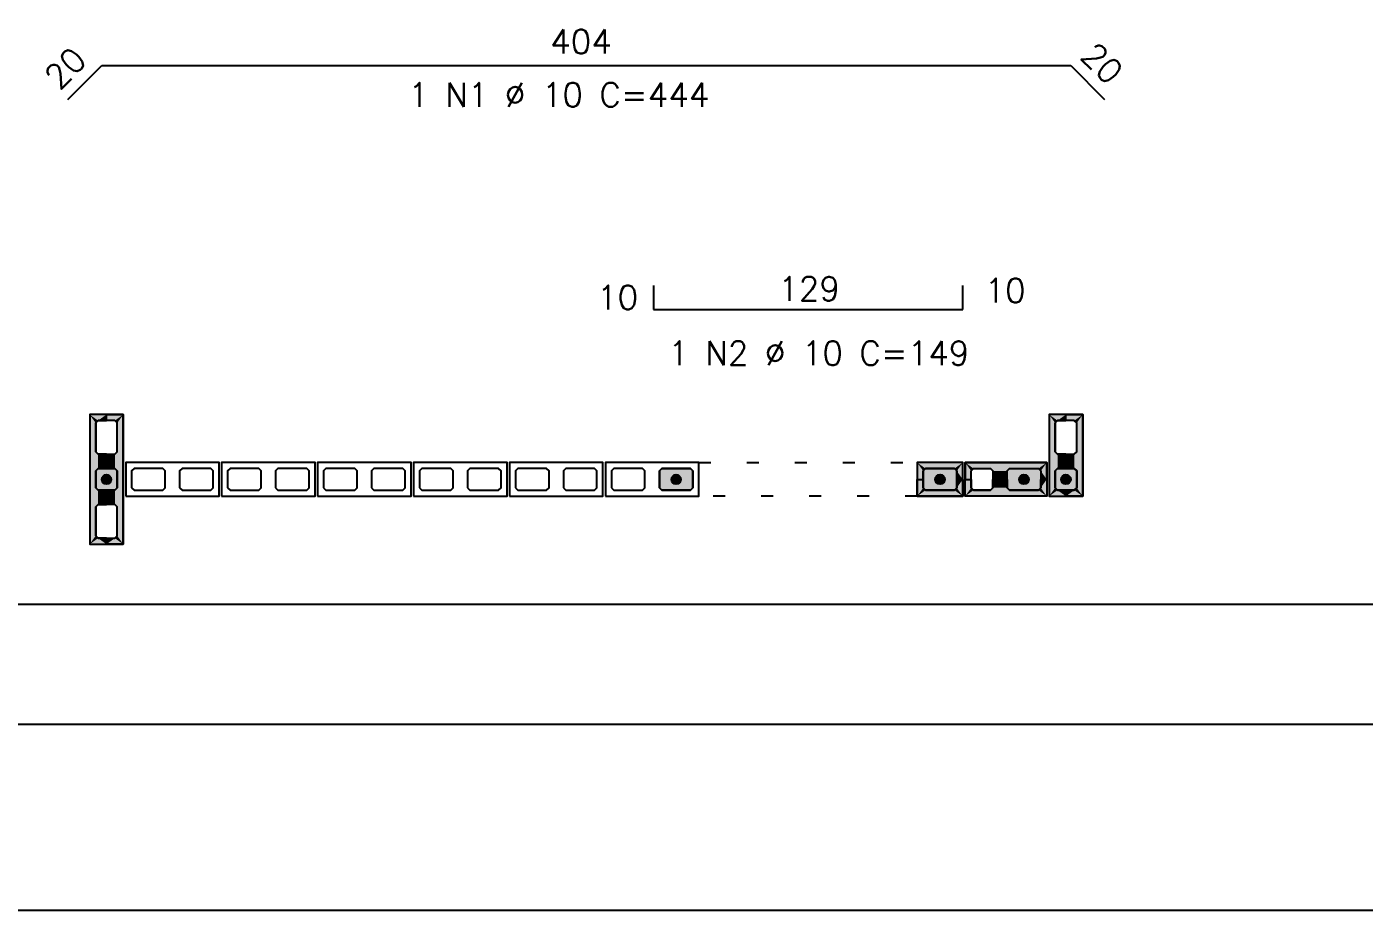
# Model space of a CAD drawing. Extents: x -1.9 to 86, y -1.6 to 61.
# Drawn here: x 30.88 to 42.03, y -1.55 to 5.81 of the extents above; entities that cross this region are included whole.
import ezdxf

# ---------------------------------------------------------------- set-up
doc = ezdxf.new("R2010")
doc.units = 0
doc.header["$MEASUREMENT"] = 0
doc.linetypes.add('ESTILO_TQS_0002', pattern=[0.4, 0.1, -0.3])
doc.linetypes.add('HIDDEN', pattern=[9.525, 6.35, -3.175])
doc.layers.get('Defpoints').update_dxf_attribs({"linetype": 'CONTINUOUS'})
for name, color, linetype in [('ARQ_FOLHA', 7, 'CONTINUOUS'), ('PENA_01', 1, 'CONTINUOUS'), ('PENA_02', 2, 'CONTINUOUS'), ('PENA_03', 3, 'CONTINUOUS'), ('PENA_05', 5, 'CONTINUOUS'), ('PENA_11', 252, 'CONTINUOUS'), ('PENA_19', 240, 'CONTINUOUS'), ('PENA_21', 100, 'CONTINUOUS'), ('PENA_23', 50, 'CONTINUOUS')]:
    doc.layers.add(name, color=color, linetype=linetype)
doc.styles.get("Standard").update_dxf_attribs({"font": 'ROMANS.SHX'})

msp = doc.modelspace()

# ---------------------------------------------------------------- linework, layer by layer
at = {"layer": 'ARQ_FOLHA', "color": 1}
for points in [[(0, 0), (84.1, 0), (84.1, 59.4), (0, 59.4)], [(2.5, 1), (83.1, 1), (83.1, 58.4), (2.5, 58.4)]]:
    msp.add_lwpolyline(points, close=True, dxfattribs=at)
at = {"layer": 'Defpoints', "color": 8, "linetype": 'HIDDEN', "ltscale": 100}
msp.add_lwpolyline([(-1.95, 60.95), (-1.95, -1.55), (86.05, -1.55), (86.05, 60.95)], close=True, dxfattribs=at)
at = {"layer": 'PENA_01', "linetype": 'Continuous'}
for points in [[(31.613, 2.25), (31.633, 2.27), (31.633, 2.51), (31.613, 2.53), (31.473, 2.53), (31.453, 2.51), (31.453, 2.27), (31.473, 2.25), (31.613, 2.25)], [(39.633, 2.27), (39.633, 2.51), (39.613, 2.53), (39.473, 2.53), (39.453, 2.51), (39.453, 2.27), (39.473, 2.25), (39.613, 2.25), (39.633, 2.27)], [(31.613, 1.95), (31.633, 1.97), (31.633, 2.11), (31.613, 2.13), (31.473, 2.13), (31.453, 2.11), (31.453, 1.97), (31.473, 1.95), (31.613, 1.95)], [(31.753, 1.97), (31.773, 1.95), (32.013, 1.95), (32.033, 1.97), (32.033, 2.11), (32.013, 2.13), (31.773, 2.13), (31.753, 2.11), (31.753, 1.97)], [(32.153, 1.97), (32.173, 1.95), (32.413, 1.95), (32.433, 1.97), (32.433, 2.11), (32.413, 2.13), (32.173, 2.13), (32.153, 2.11), (32.153, 1.97)], [(32.553, 1.97), (32.573, 1.95), (32.813, 1.95), (32.833, 1.97), (32.833, 2.11), (32.813, 2.13), (32.573, 2.13), (32.553, 2.11), (32.553, 1.97)], [(32.953, 1.97), (32.973, 1.95), (33.213, 1.95), (33.233, 1.97), (33.233, 2.11), (33.213, 2.13), (32.973, 2.13), (32.953, 2.11), (32.953, 1.97)], [(33.353, 1.97), (33.373, 1.95), (33.613, 1.95), (33.633, 1.97), (33.633, 2.11), (33.613, 2.13), (33.373, 2.13), (33.353, 2.11), (33.353, 1.97)], [(33.753, 1.97), (33.773, 1.95), (34.013, 1.95), (34.033, 1.97), (34.033, 2.11), (34.013, 2.13), (33.773, 2.13), (33.753, 2.11), (33.753, 1.97)], [(34.153, 1.97), (34.173, 1.95), (34.413, 1.95), (34.433, 1.97), (34.433, 2.11), (34.413, 2.13), (34.173, 2.13), (34.153, 2.11), (34.153, 1.97)], [(34.553, 1.97), (34.573, 1.95), (34.813, 1.95), (34.833, 1.97), (34.833, 2.11), (34.813, 2.13), (34.573, 2.13), (34.553, 2.11), (34.553, 1.97)], [(34.953, 1.97), (34.973, 1.95), (35.213, 1.95), (35.233, 1.97), (35.233, 2.11), (35.213, 2.13), (34.973, 2.13), (34.953, 2.11), (34.953, 1.97)], [(35.353, 1.97), (35.373, 1.95), (35.613, 1.95), (35.633, 1.97), (35.633, 2.11), (35.613, 2.13), (35.373, 2.13), (35.353, 2.11), (35.353, 1.97)], [(35.753, 1.97), (35.773, 1.95), (36.013, 1.95), (36.033, 1.97), (36.033, 2.11), (36.013, 2.13), (35.773, 2.13), (35.753, 2.11), (35.753, 1.97)], [(36.153, 1.97), (36.173, 1.95), (36.413, 1.95), (36.433, 1.97), (36.433, 2.11), (36.413, 2.13), (36.173, 2.13), (36.153, 2.11), (36.153, 1.97)], [(38.373, 1.95), (38.613, 1.95), (38.633, 1.97), (38.633, 2.11), (38.613, 2.13), (38.373, 2.13), (38.353, 2.11), (38.353, 1.97), (38.373, 1.95)], [(38.773, 2.13), (38.913, 2.13), (38.933, 2.11), (38.933, 1.97), (38.913, 1.95), (38.773, 1.95), (38.753, 1.97), (38.753, 2.11), (38.773, 2.13)], [(39.073, 2.13), (39.313, 2.13), (39.333, 2.11), (39.333, 1.97), (39.313, 1.95), (39.073, 1.95), (39.053, 1.97), (39.053, 2.11), (39.073, 2.13)], [(39.633, 1.97), (39.633, 2.11), (39.613, 2.13), (39.473, 2.13), (39.453, 2.11), (39.453, 1.97), (39.473, 1.95), (39.613, 1.95), (39.633, 1.97)], [(31.613, 1.55), (31.633, 1.57), (31.633, 1.81), (31.613, 1.83), (31.473, 1.83), (31.453, 1.81), (31.453, 1.57), (31.473, 1.55), (31.613, 1.55)]]:
    msp.add_lwpolyline(points, dxfattribs=at)
at = {"layer": 'PENA_02', "linetype": 'Continuous'}
for p, q in [((31.683, 2.58), (31.403, 2.58)), ((31.403, 2.58), (31.403, 1.5)), ((31.683, 1.5), (31.683, 2.58)), ((31.403, 1.5), (31.683, 1.5))]:
    msp.add_line(p, q, dxfattribs=at)
for points in [[(39.683, 1.9), (39.683, 2.58), (39.403, 2.58), (39.403, 1.9), (39.683, 1.9)], [(31.703, 1.9), (32.483, 1.9), (32.483, 2.18), (31.703, 2.18), (31.703, 1.9)], [(32.503, 1.9), (33.283, 1.9), (33.283, 2.18), (32.503, 2.18), (32.503, 1.9)], [(33.303, 1.9), (34.083, 1.9), (34.083, 2.18), (33.303, 2.18), (33.303, 1.9)], [(34.103, 1.9), (34.883, 1.9), (34.883, 2.18), (34.103, 2.18), (34.103, 1.9)], [(34.903, 1.9), (35.683, 1.9), (35.683, 2.18), (34.903, 2.18), (34.903, 1.9)], [(35.703, 1.9), (36.483, 1.9), (36.483, 2.18), (35.703, 2.18), (35.703, 1.9)], [(38.303, 1.9), (38.683, 1.9), (38.683, 2.18), (38.303, 2.18), (38.303, 1.9)], [(38.703, 2.18), (39.383, 2.18), (39.383, 1.9), (38.703, 1.9), (38.703, 2.18)]]:
    msp.add_lwpolyline(points, dxfattribs=at)
at = {"layer": 'PENA_03', "linetype": 'Continuous'}
for points in [[(31.453, 2.11), (31.473, 2.13), (31.613, 2.13), (31.633, 2.11), (31.633, 1.97), (31.613, 1.95), (31.473, 1.95), (31.453, 1.97), (31.453, 2.11)], [(36.433, 1.97), (36.413, 1.95), (36.173, 1.95), (36.153, 1.97), (36.153, 2.11), (36.173, 2.13), (36.413, 2.13), (36.433, 2.11), (36.433, 1.97)], [(38.633, 1.97), (38.613, 1.95), (38.373, 1.95), (38.353, 1.97), (38.353, 2.11), (38.373, 2.13), (38.613, 2.13), (38.633, 2.11), (38.633, 1.97)], [(39.333, 1.97), (39.313, 1.95), (39.073, 1.95), (39.053, 1.97), (39.053, 2.11), (39.073, 2.13), (39.313, 2.13), (39.333, 2.11), (39.333, 1.97)], [(39.453, 2.11), (39.473, 2.13), (39.613, 2.13), (39.633, 2.11), (39.633, 1.97), (39.613, 1.95), (39.473, 1.95), (39.453, 1.97), (39.453, 2.11)]]:
    msp.add_lwpolyline(points, dxfattribs=at)
at = {"layer": 'PENA_03', "linetype": 'ESTILO_TQS_0002'}
msp.add_lwpolyline([(36.483, 2.18), (38.303, 2.18), (38.303, 1.9), (36.483, 1.9), (36.483, 2.18)], dxfattribs=at)
at = {"layer": 'PENA_03', "linetype": 'Continuous'}
for centre in [(31.543, 2.04), (36.293, 2.04), (38.493, 2.04), (39.193, 2.04), (39.543, 2.04)]:
    msp.add_circle(centre, 0.04, dxfattribs=at)
for points in [[(31.583, 2.04), (31.523, 2.075), (31.505, 2.054)], [(31.583, 2.04), (31.505, 2.054), (31.505, 2.026)], [(31.583, 2.04), (31.505, 2.026), (31.523, 2.005)], [(31.583, 2.04), (31.55, 2.079), (31.523, 2.075)], [(31.583, 2.04), (31.523, 2.005), (31.55, 2.001)], [(31.583, 2.04), (31.573, 2.066), (31.55, 2.079)], [(31.583, 2.04), (31.55, 2.001), (31.573, 2.014)], [(31.583, 2.04), (31.573, 2.014), (31.583, 2.04)], [(36.333, 2.04), (36.273, 2.075), (36.255, 2.054)], [(36.333, 2.04), (36.255, 2.054), (36.255, 2.026)], [(36.333, 2.04), (36.255, 2.026), (36.273, 2.005)], [(36.333, 2.04), (36.3, 2.079), (36.273, 2.075)], [(36.333, 2.04), (36.273, 2.005), (36.3, 2.001)], [(36.333, 2.04), (36.323, 2.066), (36.3, 2.079)], [(36.333, 2.04), (36.3, 2.001), (36.323, 2.014)], [(36.333, 2.04), (36.323, 2.014), (36.333, 2.04)], [(38.533, 2.04), (38.473, 2.075), (38.455, 2.054)], [(38.533, 2.04), (38.455, 2.054), (38.455, 2.026)], [(38.533, 2.04), (38.455, 2.026), (38.473, 2.005)], [(38.533, 2.04), (38.5, 2.079), (38.473, 2.075)], [(38.533, 2.04), (38.473, 2.005), (38.5, 2.001)], [(38.533, 2.04), (38.523, 2.066), (38.5, 2.079)], [(38.533, 2.04), (38.5, 2.001), (38.523, 2.014)], [(38.533, 2.04), (38.523, 2.014), (38.533, 2.04)], [(39.233, 2.04), (39.173, 2.075), (39.155, 2.054)], [(39.233, 2.04), (39.155, 2.054), (39.155, 2.026)], [(39.233, 2.04), (39.155, 2.026), (39.173, 2.005)], [(39.233, 2.04), (39.2, 2.079), (39.173, 2.075)], [(39.233, 2.04), (39.173, 2.005), (39.2, 2.001)], [(39.233, 2.04), (39.223, 2.066), (39.2, 2.079)], [(39.233, 2.04), (39.2, 2.001), (39.223, 2.014)], [(39.233, 2.04), (39.223, 2.014), (39.233, 2.04)], [(39.583, 2.04), (39.523, 2.075), (39.505, 2.054)], [(39.583, 2.04), (39.505, 2.054), (39.505, 2.026)], [(39.583, 2.04), (39.505, 2.026), (39.523, 2.005)], [(39.583, 2.04), (39.55, 2.079), (39.523, 2.075)], [(39.583, 2.04), (39.523, 2.005), (39.55, 2.001)], [(39.583, 2.04), (39.573, 2.066), (39.55, 2.079)], [(39.583, 2.04), (39.55, 2.001), (39.573, 2.014)], [(39.583, 2.04), (39.573, 2.014), (39.583, 2.04)]]:
    msp.add_solid(points, dxfattribs=at)
at = {"layer": 'PENA_05', "linetype": 'Continuous'}
for p, q in [((31.22, 5.205), (31.503, 5.488)), ((31.503, 5.488), (39.583, 5.488)), ((39.583, 5.488), (39.865, 5.205)), ((36.103, 3.656), (36.103, 3.456)), ((38.683, 3.456), (38.683, 3.656)), ((36.103, 3.456), (38.683, 3.456))]:
    msp.add_line(p, q, dxfattribs=at)
at = {"layer": 'PENA_11', "linetype": 'Continuous'}
for points in [[(31.453, 2.11), (31.473, 2.13), (31.613, 2.13)], [(31.453, 2.11), (31.613, 2.13), (31.633, 2.11)], [(36.433, 1.97), (36.153, 2.11), (36.173, 2.13)], [(36.433, 1.97), (36.173, 2.13), (36.413, 2.13)], [(36.433, 1.97), (36.413, 2.13), (36.433, 2.11)], [(38.633, 1.97), (38.353, 2.11), (38.373, 2.13)], [(38.633, 1.97), (38.373, 2.13), (38.613, 2.13)], [(38.633, 1.97), (38.613, 2.13), (38.633, 2.11)], [(39.333, 1.97), (39.053, 2.11), (39.073, 2.13)], [(39.333, 1.97), (39.073, 2.13), (39.313, 2.13)], [(39.333, 1.97), (39.313, 2.13), (39.333, 2.11)], [(39.453, 2.11), (39.473, 2.13), (39.613, 2.13)], [(39.453, 2.11), (39.613, 2.13), (39.633, 2.11)], [(31.453, 2.11), (31.633, 2.11), (31.633, 1.97)], [(31.453, 2.11), (31.633, 1.97), (31.613, 1.95)], [(31.453, 2.11), (31.613, 1.95), (31.473, 1.95)], [(31.453, 2.11), (31.473, 1.95), (31.453, 1.97)], [(31.453, 2.11), (31.453, 1.97), (31.453, 2.11)], [(36.433, 1.97), (36.153, 1.97), (36.153, 2.11)], [(36.433, 1.97), (36.433, 2.11), (36.433, 1.97)], [(38.633, 1.97), (38.353, 1.97), (38.353, 2.11)], [(38.633, 1.97), (38.633, 2.11), (38.633, 1.97)], [(39.333, 1.97), (39.053, 1.97), (39.053, 2.11)], [(39.333, 1.97), (39.333, 2.11), (39.333, 1.97)], [(39.453, 2.11), (39.633, 2.11), (39.633, 1.97)], [(39.453, 2.11), (39.633, 1.97), (39.613, 1.95)], [(39.453, 2.11), (39.613, 1.95), (39.473, 1.95)], [(39.453, 2.11), (39.473, 1.95), (39.453, 1.97)], [(39.453, 2.11), (39.453, 1.97), (39.453, 2.11)], [(36.433, 1.97), (36.173, 1.95), (36.153, 1.97)], [(36.433, 1.97), (36.413, 1.95), (36.173, 1.95)], [(38.633, 1.97), (38.373, 1.95), (38.353, 1.97)], [(38.633, 1.97), (38.613, 1.95), (38.373, 1.95)], [(39.333, 1.97), (39.073, 1.95), (39.053, 1.97)], [(39.333, 1.97), (39.313, 1.95), (39.073, 1.95)]]:
    msp.add_solid(points, dxfattribs=at)
at = {"layer": 'PENA_19', "linetype": 'Continuous'}
for points in [[(31.543, 1.5), (31.543, 1.55), (31.473, 1.55), (31.453, 1.57), (31.453, 1.81), (31.473, 1.83), (31.543, 1.83), (31.543, 1.95), (31.473, 1.95), (31.453, 1.97), (31.453, 2.11), (31.473, 2.13), (31.543, 2.13), (31.543, 2.25), (31.473, 2.25), (31.453, 2.27), (31.453, 2.51), (31.473, 2.53), (31.543, 2.53), (31.543, 2.58), (31.403, 2.58), (31.403, 1.5), (31.543, 1.5)], [(31.543, 1.5), (31.543, 1.55), (31.613, 1.55), (31.633, 1.57), (31.633, 1.81), (31.613, 1.83), (31.543, 1.83), (31.543, 1.95), (31.613, 1.95), (31.633, 1.97), (31.633, 2.11), (31.613, 2.13), (31.543, 2.13), (31.543, 2.25), (31.613, 2.25), (31.633, 2.27), (31.633, 2.51), (31.613, 2.53), (31.543, 2.53), (31.543, 2.58), (31.683, 2.58), (31.683, 1.5), (31.543, 1.5)]]:
    msp.add_lwpolyline(points, dxfattribs=at)
for points in [[(31.543, 2.58), (31.403, 2.58), (31.473, 2.53)], [(31.473, 2.53), (31.403, 2.58), (31.453, 2.51)], [(31.403, 2.58), (31.453, 1.57), (31.453, 2.51)], [(31.403, 1.5), (31.453, 1.57), (31.403, 2.58)], [(31.543, 2.53), (31.543, 2.58), (31.473, 2.53)], [(31.683, 2.58), (31.613, 2.53), (31.543, 2.53)], [(31.683, 2.58), (31.543, 2.53), (31.543, 2.58)], [(31.683, 2.58), (31.633, 2.51), (31.613, 2.53)], [(31.633, 2.27), (31.683, 2.58), (31.633, 2.11)], [(31.633, 2.11), (31.683, 2.58), (31.633, 1.97)], [(31.683, 2.58), (31.633, 1.81), (31.633, 1.97)], [(31.683, 2.58), (31.633, 1.57), (31.633, 1.81)], [(31.683, 1.5), (31.633, 1.57), (31.683, 2.58)], [(31.683, 2.58), (31.633, 2.27), (31.633, 2.51)], [(31.453, 2.51), (31.453, 1.57), (31.453, 1.81)], [(31.453, 1.81), (31.453, 2.51), (31.453, 1.97)], [(31.453, 1.97), (31.453, 2.51), (31.453, 2.11)], [(31.453, 2.51), (31.453, 2.27), (31.453, 2.11)], [(31.473, 2.13), (31.453, 2.27), (31.453, 2.11)], [(31.473, 2.13), (31.473, 2.25), (31.453, 2.27)], [(31.543, 2.13), (31.473, 2.25), (31.473, 2.13)], [(31.543, 2.13), (31.543, 2.25), (31.473, 2.25)], [(31.543, 2.13), (31.613, 2.25), (31.613, 2.13)], [(31.613, 2.25), (31.543, 2.13), (31.543, 2.25)], [(31.613, 2.25), (31.633, 2.27), (31.613, 2.13)], [(31.613, 2.13), (31.633, 2.27), (31.633, 2.11)], [(31.473, 1.95), (31.453, 1.97), (31.473, 1.83)], [(31.473, 1.83), (31.453, 1.97), (31.453, 1.81)], [(31.473, 1.95), (31.473, 1.83), (31.543, 1.83)], [(31.473, 1.95), (31.543, 1.83), (31.543, 1.95)], [(31.613, 1.83), (31.543, 1.83), (31.613, 1.95)], [(31.543, 1.83), (31.543, 1.95), (31.613, 1.95)], [(31.633, 1.97), (31.633, 1.81), (31.613, 1.83)], [(31.633, 1.97), (31.613, 1.83), (31.613, 1.95)], [(31.473, 1.55), (31.453, 1.57), (31.403, 1.5)], [(31.683, 1.5), (31.613, 1.55), (31.633, 1.57)], [(31.473, 1.55), (31.403, 1.5), (31.543, 1.5)], [(31.473, 1.55), (31.543, 1.5), (31.543, 1.55)], [(31.543, 1.5), (31.613, 1.55), (31.683, 1.5)], [(31.543, 1.5), (31.543, 1.55), (31.613, 1.55)]]:
    msp.add_solid(points, dxfattribs=at)
at = {"layer": 'PENA_21', "linetype": 'Continuous'}
for points in [[(39.543, 1.9), (39.543, 1.95), (39.473, 1.95), (39.453, 1.97), (39.453, 2.11), (39.473, 2.13), (39.543, 2.13), (39.543, 2.25), (39.473, 2.25), (39.453, 2.27), (39.453, 2.51), (39.473, 2.53), (39.543, 2.53), (39.543, 2.58), (39.403, 2.58), (39.403, 1.9), (39.543, 1.9)], [(39.543, 1.9), (39.543, 1.95), (39.613, 1.95), (39.633, 1.97), (39.633, 2.11), (39.613, 2.13), (39.543, 2.13), (39.543, 2.25), (39.613, 2.25), (39.633, 2.27), (39.633, 2.51), (39.613, 2.53), (39.543, 2.53), (39.543, 2.58), (39.683, 2.58), (39.683, 1.9), (39.543, 1.9)], [(38.703, 2.04), (38.753, 2.04), (38.753, 2.11), (38.773, 2.13), (38.913, 2.13), (38.933, 2.11), (38.933, 2.04), (39.053, 2.04), (39.053, 2.11), (39.073, 2.13), (39.313, 2.13), (39.333, 2.11), (39.333, 2.04), (39.383, 2.04), (39.383, 2.18), (38.703, 2.18), (38.703, 2.04)], [(38.703, 2.04), (38.753, 2.04), (38.753, 1.97), (38.773, 1.95), (38.913, 1.95), (38.933, 1.97), (38.933, 2.04), (39.053, 2.04), (39.053, 1.97), (39.073, 1.95), (39.313, 1.95), (39.333, 1.97), (39.333, 2.04), (39.383, 2.04), (39.383, 1.9), (38.703, 1.9), (38.703, 2.04)]]:
    msp.add_lwpolyline(points, dxfattribs=at)
for points in [[(39.543, 2.58), (39.403, 2.58), (39.473, 2.53)], [(39.473, 2.53), (39.403, 2.58), (39.453, 2.51)], [(39.403, 2.58), (39.453, 1.97), (39.453, 2.51)], [(39.403, 1.9), (39.453, 1.97), (39.403, 2.58)], [(39.543, 2.53), (39.543, 2.58), (39.473, 2.53)], [(39.613, 2.53), (39.543, 2.53), (39.683, 2.58)], [(39.543, 2.53), (39.543, 2.58), (39.683, 2.58)], [(39.633, 2.51), (39.613, 2.53), (39.683, 2.58)], [(39.633, 2.27), (39.683, 2.58), (39.633, 2.11)], [(39.633, 2.11), (39.683, 2.58), (39.633, 1.97)], [(39.683, 2.58), (39.683, 1.9), (39.633, 1.97)], [(39.633, 2.27), (39.633, 2.51), (39.683, 2.58)], [(39.453, 2.51), (39.453, 1.97), (39.453, 2.11)], [(39.453, 2.51), (39.453, 2.27), (39.453, 2.11)], [(39.473, 2.13), (39.453, 2.27), (39.453, 2.11)], [(39.473, 2.13), (39.473, 2.25), (39.453, 2.27)], [(39.543, 2.13), (39.473, 2.25), (39.473, 2.13)], [(39.543, 2.13), (39.543, 2.25), (39.473, 2.25)], [(39.543, 2.13), (39.613, 2.25), (39.613, 2.13)], [(39.543, 2.13), (39.543, 2.25), (39.613, 2.25)], [(39.613, 2.25), (39.633, 2.27), (39.613, 2.13)], [(39.613, 2.13), (39.633, 2.27), (39.633, 2.11)], [(39.383, 2.18), (38.703, 2.18), (38.773, 2.13)], [(38.703, 2.18), (38.703, 2.04), (38.753, 2.04)], [(38.703, 2.18), (38.753, 2.04), (38.753, 2.11)], [(38.703, 2.18), (38.753, 2.11), (38.773, 2.13)], [(39.383, 2.18), (38.773, 2.13), (38.913, 2.13)], [(39.383, 2.18), (38.913, 2.13), (38.933, 2.11)], [(39.383, 2.18), (38.933, 2.11), (39.073, 2.13)], [(38.933, 2.11), (39.053, 2.11), (39.073, 2.13)], [(39.383, 2.18), (39.073, 2.13), (39.313, 2.13)], [(39.383, 2.18), (39.313, 2.13), (39.333, 2.11)], [(39.383, 2.18), (39.333, 2.11), (39.383, 2.04)], [(38.703, 1.9), (38.703, 2.04), (38.753, 2.04)], [(38.703, 1.9), (38.753, 2.04), (38.753, 1.97)], [(38.933, 2.11), (38.933, 2.04), (39.053, 2.04)], [(38.933, 2.11), (39.053, 2.04), (39.053, 2.11)], [(38.933, 1.97), (38.933, 2.04), (39.053, 2.04)], [(38.933, 1.97), (39.053, 2.04), (39.053, 1.97)], [(39.383, 2.04), (39.333, 2.11), (39.333, 2.04)], [(39.383, 1.9), (39.333, 1.97), (39.383, 2.04)], [(39.383, 2.04), (39.333, 1.97), (39.333, 2.04)], [(38.703, 1.9), (38.753, 1.97), (38.773, 1.95)], [(39.383, 1.9), (38.703, 1.9), (38.773, 1.95)], [(39.383, 1.9), (38.773, 1.95), (38.913, 1.95)], [(39.383, 1.9), (38.913, 1.95), (38.933, 1.97)], [(39.383, 1.9), (38.933, 1.97), (39.073, 1.95)], [(38.933, 1.97), (39.053, 1.97), (39.073, 1.95)], [(39.383, 1.9), (39.073, 1.95), (39.313, 1.95)], [(39.383, 1.9), (39.313, 1.95), (39.333, 1.97)], [(39.473, 1.95), (39.453, 1.97), (39.403, 1.9)], [(39.473, 1.95), (39.403, 1.9), (39.543, 1.9)], [(39.473, 1.95), (39.543, 1.9), (39.543, 1.95)], [(39.683, 1.9), (39.543, 1.9), (39.613, 1.95)], [(39.613, 1.95), (39.543, 1.9), (39.543, 1.95)], [(39.633, 1.97), (39.683, 1.9), (39.613, 1.95)]]:
    msp.add_solid(points, dxfattribs=at)
at = {"layer": 'PENA_23', "linetype": 'Continuous'}
for points in [[(38.633, 2.04), (38.683, 2.04), (38.683, 2.18), (38.303, 2.18), (38.303, 2.04), (38.353, 2.04), (38.353, 2.11), (38.373, 2.13), (38.613, 2.13), (38.633, 2.11), (38.633, 2.04)], [(38.633, 2.04), (38.683, 2.04), (38.683, 1.9), (38.303, 1.9), (38.303, 2.04), (38.353, 2.04), (38.353, 1.97), (38.373, 1.95), (38.613, 1.95), (38.633, 1.97), (38.633, 2.04)]]:
    msp.add_lwpolyline(points, dxfattribs=at)
for points in [[(38.683, 2.18), (38.303, 2.18), (38.373, 2.13)], [(38.303, 2.18), (38.303, 2.04), (38.353, 2.04)], [(38.303, 2.18), (38.353, 2.04), (38.353, 2.11)], [(38.303, 2.18), (38.353, 2.11), (38.373, 2.13)], [(38.683, 2.18), (38.373, 2.13), (38.613, 2.13)], [(38.683, 2.18), (38.613, 2.13), (38.633, 2.11)], [(38.683, 2.18), (38.633, 2.11), (38.683, 2.04)], [(38.303, 1.9), (38.303, 2.04), (38.353, 2.04)], [(38.303, 1.9), (38.353, 2.04), (38.353, 1.97)], [(38.683, 2.04), (38.633, 2.11), (38.633, 2.04)], [(38.683, 1.9), (38.633, 1.97), (38.683, 2.04)], [(38.683, 2.04), (38.633, 1.97), (38.633, 2.04)], [(38.303, 1.9), (38.353, 1.97), (38.373, 1.95)], [(38.683, 1.9), (38.303, 1.9), (38.373, 1.95)], [(38.683, 1.9), (38.373, 1.95), (38.613, 1.95)], [(38.683, 1.9), (38.613, 1.95), (38.633, 1.97)]]:
    msp.add_solid(points, dxfattribs=at)

# ---------------------------------------------------------------- texts
at = {"layer": 'PENA_03', "linetype": 'Continuous'}
for s, p in [('404', (35.243, 5.588)), ('1 N1 %%c 10 C=444', (34.059, 5.145)), ('129', (37.144, 3.529)), ('10', (38.865, 3.514)), ('10', (35.633, 3.457)), ('1 N2 %%c 10 C=149', (36.227, 2.992))]:
    msp.add_text(s, height=0.2, dxfattribs=at).set_placement(p)
for rotation, p in [(45, (31.149, 5.276)), (315, (39.653, 5.558))]:
    msp.add_text('20', height=0.2, rotation=rotation, dxfattribs=at).set_placement(p)

doc.saveas('drawing.dxf')
